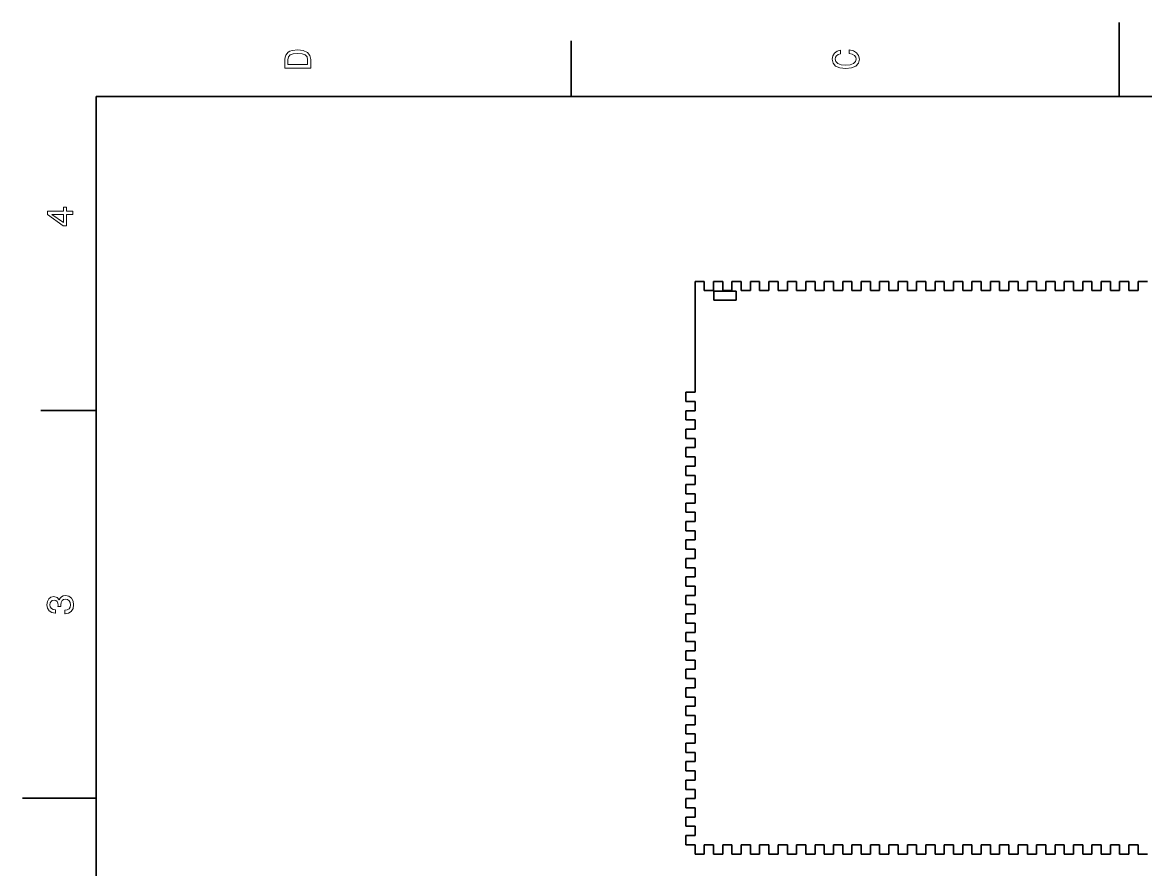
# Model space of a CAD drawing. Extents: x 0 to 297, y 0 to 210.
# Drawn here: x 0 to 152.1, y 95.4 to 210 of the extents above; entities that cross this region are included whole.
import ezdxf

# ---------------------------------------------------------------- set-up
doc = ezdxf.new("R2010")
doc.units = 0

msp = doc.modelspace()

# ---------------------------------------------------------------- linework, layer by layer
at = {"color": 7, "lineweight": 35}
for p, q in [((148.5, 200), (148.5, 210)), ((74.300003, 200), (74.300003, 207.5)), ((287, 200), (10, 200)), ((10, 200), (10, 10)), ((91.078888, 173.705292), (91.078888, 174.955292)), ((91.078888, 174.955292), (92.328888, 174.955292)), ((92.328888, 174.955292), (92.328888, 173.705292)), ((93.578888, 173.705292), (93.578888, 174.955292)), ((93.578888, 174.955292), (94.828888, 174.955292)), ((94.828888, 174.955292), (94.828888, 173.705292)), ((96.078888, 173.705292), (96.078888, 174.955292)), ((96.078888, 174.955292), (97.328888, 174.955292)), ((97.328888, 174.955292), (97.328888, 173.705292)), ((98.578888, 173.705292), (98.578888, 174.955292)), ((98.578888, 174.955292), (99.828888, 174.955292)), ((99.828888, 174.955292), (99.828888, 173.705292)), ((101.078888, 173.705292), (101.078888, 174.955292)), ((101.078888, 174.955292), (102.328888, 174.955292)), ((102.328888, 174.955292), (102.328888, 173.705292)), ((103.578888, 173.705292), (103.578888, 174.955292)), ((103.578888, 174.955292), (104.828888, 174.955292)), ((104.828888, 174.955292), (104.828888, 173.705292)), ((106.078888, 173.705292), (106.078888, 174.955292)), ((106.078888, 174.955292), (107.328888, 174.955292)), ((107.328888, 174.955292), (107.328888, 173.705292)), ((108.578888, 173.705292), (108.578888, 174.955292)), ((108.578888, 174.955292), (109.828888, 174.955292)), ((109.828888, 174.955292), (109.828888, 173.705292)), ((111.078888, 173.705292), (111.078888, 174.955292)), ((111.078888, 174.955292), (112.328888, 174.955292)), ((112.328888, 174.955292), (112.328888, 173.705292)), ((113.578888, 173.705292), (113.578888, 174.955292)), ((113.578888, 174.955292), (114.828888, 174.955292)), ((114.828888, 174.955292), (114.828888, 173.705292)), ((116.078888, 173.705292), (116.078888, 174.955292)), ((116.078888, 174.955292), (117.328888, 174.955292)), ((117.328888, 174.955292), (117.328888, 173.705292)), ((118.578888, 173.705292), (118.578888, 174.955292)), ((118.578888, 174.955292), (119.828888, 174.955292)), ((119.828888, 174.955292), (119.828888, 173.705292)), ((121.078888, 173.705292), (121.078888, 174.955292)), ((121.078888, 174.955292), (122.328888, 174.955292)), ((122.328888, 174.955292), (122.328888, 173.705292)), ((123.578888, 173.705292), (123.578888, 174.955292)), ((123.578888, 174.955292), (124.828888, 174.955292)), ((124.828888, 174.955292), (124.828888, 173.705292)), ((126.078888, 173.705292), (126.078888, 174.955292)), ((126.078888, 174.955292), (127.328888, 174.955292)), ((127.328888, 174.955292), (127.328888, 173.705292)), ((128.578888, 173.705292), (128.578888, 174.955292)), ((128.578888, 174.955292), (129.828888, 174.955292)), ((129.828888, 174.955292), (129.828888, 173.705292)), ((131.078888, 173.705292), (131.078888, 174.955292)), ((131.078888, 174.955292), (132.328888, 174.955292)), ((132.328888, 174.955292), (132.328888, 173.705292)), ((133.578888, 173.705292), (133.578888, 174.955292)), ((133.578888, 174.955292), (134.828888, 174.955292)), ((134.828888, 174.955292), (134.828888, 173.705292)), ((136.078888, 173.705292), (136.078888, 174.955292)), ((136.078888, 174.955292), (137.328888, 174.955292)), ((137.328888, 174.955292), (137.328888, 173.705292)), ((138.578888, 173.705292), (138.578888, 174.955292)), ((138.578888, 174.955292), (139.828888, 174.955292)), ((139.828888, 174.955292), (139.828888, 173.705292)), ((141.078888, 173.705292), (141.078888, 174.955292)), ((141.078888, 174.955292), (142.328888, 174.955292)), ((142.328888, 174.955292), (142.328888, 173.705292)), ((143.578888, 173.705292), (143.578888, 174.955292)), ((143.578888, 174.955292), (144.828888, 174.955292)), ((144.828888, 174.955292), (144.828888, 173.705292)), ((146.078888, 173.705292), (146.078888, 174.955292)), ((146.078888, 174.955292), (147.328888, 174.955292)), ((147.328888, 174.955292), (147.328888, 173.705292)), ((148.578888, 173.705292), (148.578888, 174.955292)), ((148.578888, 174.955292), (149.828888, 174.955292)), ((149.828888, 174.955292), (149.828888, 173.705292)), ((151.078888, 173.705292), (151.078888, 174.955292)), ((151.078888, 174.955292), (152.328888, 174.955292)), ((91.078888, 159.955292), (91.078888, 173.705292)), ((92.328888, 173.705292), (93.578888, 173.705292)), ((96.628891, 173.655273), (93.628891, 173.655273)), ((93.628891, 172.405273), (93.628891, 173.655273)), ((94.828888, 173.705292), (96.078888, 173.705292)), ((96.628891, 173.655273), (96.628891, 172.405273)), ((97.328888, 173.705292), (98.578888, 173.705292)), ((99.828888, 173.705292), (101.078888, 173.705292)), ((102.328888, 173.705292), (103.578888, 173.705292)), ((104.828888, 173.705292), (106.078888, 173.705292)), ((107.328888, 173.705292), (108.578888, 173.705292)), ((109.828888, 173.705292), (111.078888, 173.705292)), ((112.328888, 173.705292), (113.578888, 173.705292)), ((114.828888, 173.705292), (116.078888, 173.705292)), ((117.328888, 173.705292), (118.578888, 173.705292)), ((119.828888, 173.705292), (121.078888, 173.705292)), ((122.328888, 173.705292), (123.578888, 173.705292)), ((124.828888, 173.705292), (126.078888, 173.705292)), ((127.328888, 173.705292), (128.578888, 173.705292)), ((129.828888, 173.705292), (131.078888, 173.705292)), ((132.328888, 173.705292), (133.578888, 173.705292)), ((134.828888, 173.705292), (136.078888, 173.705292)), ((137.328888, 173.705292), (138.578888, 173.705292)), ((139.828888, 173.705292), (141.078888, 173.705292)), ((142.328888, 173.705292), (143.578888, 173.705292)), ((144.828888, 173.705292), (146.078888, 173.705292)), ((147.328888, 173.705292), (148.578888, 173.705292)), ((149.828888, 173.705292), (151.078888, 173.705292)), ((93.628891, 172.405273), (96.628891, 172.405273)), ((89.828888, 158.705292), (89.828888, 159.955292)), ((89.828888, 159.955292), (91.078888, 159.955292)), ((91.078888, 158.705292), (89.828888, 158.705292)), ((91.078888, 157.455292), (91.078888, 158.705292)), ((10, 157.5), (2.5, 157.5)), ((89.828888, 156.205292), (89.828888, 157.455292)), ((89.828888, 157.455292), (91.078888, 157.455292)), ((91.078888, 156.205292), (89.828888, 156.205292)), ((91.078888, 154.955292), (91.078888, 156.205292)), ((89.828888, 153.705292), (89.828888, 154.955292)), ((89.828888, 154.955292), (91.078888, 154.955292)), ((91.078888, 153.705292), (89.828888, 153.705292)), ((91.078888, 152.455292), (91.078888, 153.705292)), ((89.828888, 151.205292), (89.828888, 152.455292)), ((89.828888, 152.455292), (91.078888, 152.455292)), ((91.078888, 151.205292), (89.828888, 151.205292)), ((91.078888, 149.955292), (91.078888, 151.205292)), ((89.828888, 148.705292), (89.828888, 149.955292)), ((89.828888, 149.955292), (91.078888, 149.955292)), ((91.078888, 148.705292), (89.828888, 148.705292)), ((91.078888, 147.455292), (91.078888, 148.705292)), ((89.828888, 146.205292), (89.828888, 147.455292)), ((89.828888, 147.455292), (91.078888, 147.455292)), ((91.078888, 146.205292), (89.828888, 146.205292)), ((91.078888, 144.955292), (91.078888, 146.205292)), ((89.828888, 143.705292), (89.828888, 144.955292)), ((89.828888, 144.955292), (91.078888, 144.955292)), ((91.078888, 143.705292), (89.828888, 143.705292)), ((91.078888, 142.455292), (91.078888, 143.705292)), ((89.828888, 141.205292), (89.828888, 142.455292)), ((89.828888, 142.455292), (91.078888, 142.455292)), ((91.078888, 141.205292), (89.828888, 141.205292)), ((89.828888, 138.705292), (89.828888, 139.955292)), ((89.828888, 139.955292), (91.078888, 139.955292)), ((91.078888, 139.955292), (91.078888, 141.205292)), ((91.078888, 138.705292), (89.828888, 138.705292)), ((91.078888, 137.455292), (91.078888, 138.705292)), ((89.828888, 136.205292), (89.828888, 137.455292)), ((89.828888, 137.455292), (91.078888, 137.455292)), ((91.078888, 136.205292), (89.828888, 136.205292)), ((91.078888, 134.955292), (91.078888, 136.205292)), ((89.828888, 133.705292), (89.828888, 134.955292)), ((89.828888, 134.955292), (91.078888, 134.955292)), ((91.078888, 133.705292), (89.828888, 133.705292)), ((89.828888, 131.205292), (89.828888, 132.455292)), ((89.828888, 132.455292), (91.078888, 132.455292)), ((91.078888, 132.455292), (91.078888, 133.705292)), ((91.078888, 131.205292), (89.828888, 131.205292)), ((91.078888, 129.955292), (91.078888, 131.205292)), ((89.828888, 128.705292), (89.828888, 129.955292)), ((89.828888, 129.955292), (91.078888, 129.955292)), ((91.078888, 128.705292), (89.828888, 128.705292)), ((91.078888, 127.455284), (91.078888, 128.705292)), ((89.828888, 126.205284), (89.828888, 127.455284)), ((89.828888, 127.455284), (91.078888, 127.455284)), ((91.078888, 126.205284), (89.828888, 126.205284)), ((89.828888, 123.705284), (89.828888, 124.955284)), ((89.828888, 124.955284), (91.078888, 124.955284)), ((91.078888, 124.955284), (91.078888, 126.205284)), ((91.078888, 123.705284), (89.828888, 123.705284)), ((91.078888, 122.455284), (91.078888, 123.705284)), ((89.828888, 121.205284), (89.828888, 122.455284)), ((89.828888, 122.455284), (91.078888, 122.455284)), ((91.078888, 121.205284), (89.828888, 121.205284)), ((91.078888, 119.955284), (91.078888, 121.205284)), ((89.828888, 118.705284), (89.828888, 119.955284)), ((89.828888, 119.955284), (91.078888, 119.955284)), ((91.078888, 118.705284), (89.828888, 118.705284)), ((91.078888, 117.455284), (91.078888, 118.705284)), ((89.828888, 116.205284), (89.828888, 117.455284)), ((89.828888, 117.455284), (91.078888, 117.455284)), ((91.078888, 116.205284), (89.828888, 116.205284)), ((91.078888, 114.955284), (91.078888, 116.205284)), ((89.828888, 113.705284), (89.828888, 114.955284)), ((89.828888, 114.955284), (91.078888, 114.955284)), ((91.078888, 113.705284), (89.828888, 113.705284)), ((91.078888, 112.455284), (91.078888, 113.705284)), ((89.828888, 111.205284), (89.828888, 112.455284)), ((89.828888, 112.455284), (91.078888, 112.455284)), ((91.078888, 111.205284), (89.828888, 111.205284)), ((91.078888, 109.955284), (91.078888, 111.205284)), ((89.828888, 108.705284), (89.828888, 109.955284)), ((89.828888, 109.955284), (91.078888, 109.955284)), ((91.078888, 108.705284), (89.828888, 108.705284)), ((91.078888, 107.455284), (91.078888, 108.705284)), ((89.828888, 106.205284), (89.828888, 107.455284)), ((89.828888, 107.455284), (91.078888, 107.455284)), ((10, 105), (0, 105)), ((91.078888, 106.205284), (89.828888, 106.205284)), ((89.828888, 103.705284), (89.828888, 104.955284)), ((89.828888, 104.955284), (91.078888, 104.955284)), ((91.078888, 104.955284), (91.078888, 106.205284)), ((91.078888, 103.705284), (89.828888, 103.705284)), ((91.078888, 102.455284), (91.078888, 103.705284)), ((89.828888, 101.205284), (89.828888, 102.455284)), ((89.828888, 102.455284), (91.078888, 102.455284)), ((91.078888, 101.205284), (89.828888, 101.205284)), ((91.078888, 99.955284), (91.078888, 101.205284)), ((89.828888, 98.705284), (89.828888, 99.955284)), ((89.828888, 99.955284), (91.078888, 99.955284)), ((91.078888, 98.705284), (89.828888, 98.705284)), ((91.078888, 97.455284), (91.078888, 98.705284)), ((92.328888, 97.455284), (91.078888, 97.455284)), ((93.578888, 98.705284), (92.328888, 98.705284)), ((92.328888, 98.705284), (92.328888, 97.455284)), ((93.578888, 97.455284), (93.578888, 98.705284)), ((94.828888, 97.455284), (93.578888, 97.455284)), ((96.078888, 98.705284), (94.828888, 98.705284)), ((94.828888, 98.705284), (94.828888, 97.455284)), ((96.078888, 97.455284), (96.078888, 98.705284)), ((97.328888, 97.455284), (96.078888, 97.455284)), ((98.578888, 98.705284), (97.328888, 98.705284)), ((97.328888, 98.705284), (97.328888, 97.455284)), ((98.578888, 97.455284), (98.578888, 98.705284)), ((99.828888, 97.455284), (98.578888, 97.455284)), ((101.078888, 98.705284), (99.828888, 98.705284)), ((99.828888, 98.705284), (99.828888, 97.455284)), ((101.078888, 97.455284), (101.078888, 98.705284)), ((102.328888, 97.455284), (101.078888, 97.455284)), ((103.578888, 98.705284), (102.328888, 98.705284)), ((102.328888, 98.705284), (102.328888, 97.455284)), ((103.578888, 97.455284), (103.578888, 98.705284)), ((104.828888, 97.455284), (103.578888, 97.455284)), ((106.078888, 98.705284), (104.828888, 98.705284)), ((104.828888, 98.705284), (104.828888, 97.455284)), ((106.078888, 97.455284), (106.078888, 98.705284)), ((107.328888, 97.455284), (106.078888, 97.455284)), ((108.578888, 98.705284), (107.328888, 98.705284)), ((107.328888, 98.705284), (107.328888, 97.455284)), ((108.578888, 97.455284), (108.578888, 98.705284)), ((109.828888, 97.455284), (108.578888, 97.455284)), ((111.078888, 98.705284), (109.828888, 98.705284)), ((109.828888, 98.705284), (109.828888, 97.455284)), ((111.078888, 97.455284), (111.078888, 98.705284)), ((112.328888, 97.455284), (111.078888, 97.455284)), ((113.578888, 98.705284), (112.328888, 98.705284)), ((112.328888, 98.705284), (112.328888, 97.455284)), ((113.578888, 97.455284), (113.578888, 98.705284)), ((114.828888, 97.455284), (113.578888, 97.455284)), ((116.078888, 98.705284), (114.828888, 98.705284)), ((114.828888, 98.705284), (114.828888, 97.455284)), ((116.078888, 97.455284), (116.078888, 98.705284)), ((117.328888, 97.455284), (116.078888, 97.455284)), ((118.578888, 98.705284), (117.328888, 98.705284)), ((117.328888, 98.705284), (117.328888, 97.455284)), ((118.578888, 97.455284), (118.578888, 98.705284)), ((119.828888, 97.455284), (118.578888, 97.455284)), ((121.078888, 98.705284), (119.828888, 98.705284)), ((119.828888, 98.705284), (119.828888, 97.455284)), ((121.078888, 97.455284), (121.078888, 98.705284)), ((122.328888, 97.455284), (121.078888, 97.455284)), ((123.578888, 98.705284), (122.328888, 98.705284)), ((122.328888, 98.705284), (122.328888, 97.455284)), ((123.578888, 97.455284), (123.578888, 98.705284)), ((124.828888, 97.455284), (123.578888, 97.455284)), ((126.078888, 98.705284), (124.828888, 98.705284)), ((124.828888, 98.705284), (124.828888, 97.455284)), ((126.078888, 97.455284), (126.078888, 98.705284)), ((127.328888, 97.455284), (126.078888, 97.455284)), ((128.578888, 98.705284), (127.328888, 98.705284)), ((127.328888, 98.705284), (127.328888, 97.455284)), ((128.578888, 97.455284), (128.578888, 98.705284)), ((129.828888, 97.455284), (128.578888, 97.455284)), ((131.078888, 98.705284), (129.828888, 98.705284)), ((129.828888, 98.705284), (129.828888, 97.455284)), ((131.078888, 97.455284), (131.078888, 98.705284)), ((132.328888, 97.455284), (131.078888, 97.455284)), ((133.578888, 98.705284), (132.328888, 98.705284)), ((132.328888, 98.705284), (132.328888, 97.455284)), ((133.578888, 97.455284), (133.578888, 98.705284)), ((134.828888, 97.455284), (133.578888, 97.455284)), ((136.078888, 98.705284), (134.828888, 98.705284)), ((134.828888, 98.705284), (134.828888, 97.455284)), ((136.078888, 97.455284), (136.078888, 98.705284)), ((137.328888, 97.455284), (136.078888, 97.455284)), ((138.578888, 98.705284), (137.328888, 98.705284)), ((137.328888, 98.705284), (137.328888, 97.455284)), ((138.578888, 97.455284), (138.578888, 98.705284)), ((139.828888, 97.455284), (138.578888, 97.455284)), ((141.078888, 98.705284), (139.828888, 98.705284)), ((139.828888, 98.705284), (139.828888, 97.455284)), ((141.078888, 97.455284), (141.078888, 98.705284)), ((142.328888, 97.455284), (141.078888, 97.455284)), ((143.578888, 98.705284), (142.328888, 98.705284)), ((142.328888, 98.705284), (142.328888, 97.455284)), ((143.578888, 97.455284), (143.578888, 98.705284)), ((144.828888, 97.455284), (143.578888, 97.455284)), ((146.078888, 98.705284), (144.828888, 98.705284)), ((144.828888, 98.705284), (144.828888, 97.455284)), ((146.078888, 97.455284), (146.078888, 98.705284)), ((147.328888, 97.455284), (146.078888, 97.455284)), ((148.578888, 98.705284), (147.328888, 98.705284)), ((147.328888, 98.705284), (147.328888, 97.455284)), ((148.578888, 97.455284), (148.578888, 98.705284)), ((149.828888, 97.455284), (148.578888, 97.455284)), ((151.078888, 98.705284), (149.828888, 98.705284)), ((149.828888, 98.705284), (149.828888, 97.455284)), ((151.078888, 97.455284), (151.078888, 98.705284)), ((152.328888, 97.455284), (151.078888, 97.455284))]:
    msp.add_line(p, q, dxfattribs=at)
at = {"color": 7, "lineweight": 13}
for points in [[(35.533215, 204.994965), (35.533215, 203.829971), (39.033215, 203.829971), (39.033215, 204.994965), (38.922264, 205.544678), (38.584366, 205.953171), (38.034657, 206.205338), (37.283215, 206.296112), (36.516644, 206.215424), (36.21405, 206.114563), (35.971977, 205.973343), (35.644165, 205.56485), (35.563473, 205.297562)], [(35.951801, 204.959656), (36.027451, 205.342941), (36.259438, 205.605194), (36.672985, 205.761536), (37.283215, 205.811966), (37.873272, 205.756485), (38.286816, 205.600143), (38.533936, 205.332855), (38.614628, 204.959656), (38.614628, 204.298996), (35.951801, 204.298996)], [(111.93206, 205.817017), (112.355698, 205.716141), (112.658287, 205.549713), (112.844887, 205.317734), (112.905403, 205.045395), (112.814629, 204.71759), (112.54229, 204.460388), (112.098488, 204.28891), (111.483215, 204.233429), (110.872986, 204.28891), (110.424141, 204.455338), (110.151802, 204.71254), (110.055984, 205.045395), (110.106415, 205.287476), (110.247627, 205.494247), (110.474571, 205.655624), (110.787247, 205.766571), (110.787247, 206.245682), (110.308144, 206.094391), (109.94503, 205.832138), (109.718086, 205.474075), (109.63739, 205.045395), (109.763474, 204.510818), (110.116501, 204.10231), (110.696472, 203.840057), (111.483215, 203.749283), (112.269958, 203.840057), (112.84993, 204.10231), (113.208, 204.510818), (113.329041, 205.045395), (113.233215, 205.51442), (112.965927, 205.892654), (112.527161, 206.159943), (111.93206, 206.301163)], [(6.833213, 184.02739), (6.833213, 184.481277), (5.965778, 184.481277), (5.965778, 184.98056), (5.56232, 184.98056), (5.56232, 184.481277), (3.408862, 184.481277), (3.408862, 184.022339), (5.521974, 182.489197), (5.965778, 182.489197), (5.965778, 184.02739)], [(5.56232, 182.912827), (3.993876, 184.02739), (5.56232, 184.02739)], [(5.733789, 129.979111), (5.769093, 129.979111), (6.253242, 130.059799), (6.616354, 130.296829), (6.848343, 130.670029), (6.934078, 131.164276), (6.848343, 131.688766), (6.626441, 132.082138), (6.273415, 132.334305), (5.819525, 132.425079), (5.521974, 132.384735), (5.2799, 132.273788), (5.0933, 132.092224), (4.957133, 131.850143), (4.684798, 132.177963), (4.251081, 132.293961), (3.857709, 132.218307), (3.560158, 132.00145), (3.373559, 131.648422), (3.307997, 131.164276), (3.388689, 130.710388), (3.610591, 130.362396), (3.963617, 130.135452), (4.432637, 130.059799), (4.467939, 130.059799), (4.467939, 130.508652), (4.145173, 130.548996), (3.913184, 130.680115), (3.771974, 130.891937), (3.721542, 131.189484), (3.761888, 131.451736), (3.867795, 131.643372), (4.039265, 131.759369), (4.271254, 131.804764), (4.518372, 131.759369), (4.684798, 131.638336), (4.785663, 131.426514), (4.815922, 131.139053), (4.810879, 130.942368), (5.209294, 130.942368), (5.199208, 131.189484), (5.244596, 131.507217), (5.365634, 131.744247), (5.56232, 131.885452), (5.819525, 131.935883), (6.112032, 131.880417), (6.328891, 131.734161), (6.465058, 131.502167), (6.510447, 131.194534), (6.460014, 130.876801), (6.308718, 130.644821), (6.066643, 130.498566), (5.733789, 130.443085)]]:
    msp.add_lwpolyline(points, close=True, dxfattribs=at)

doc.saveas('drawing.dxf')
